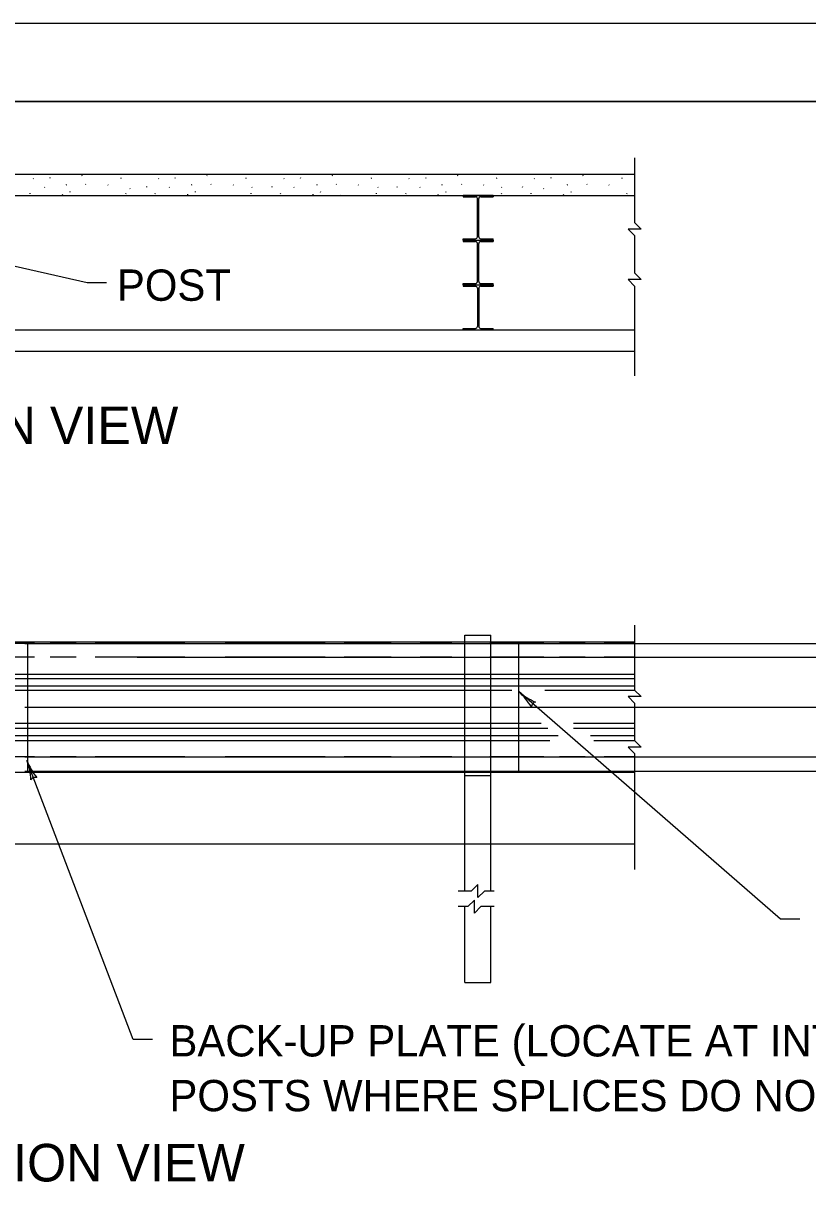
# Model space of a CAD drawing. Extents: x 997.6 to 1036.9, y 998.9 to 1022.6.
# Drawn here: x 1011.54 to 1016.55, y 1014.59 to 1022 of the extents above; entities that cross this region are included whole.
import ezdxf

# ---------------------------------------------------------------- set-up
doc = ezdxf.new("R2010")
doc.units = 0
for name, color, linetype in [('Level 1', 7, 'Continuous'), ('Level 10', 7, 'Continuous'), ('Level 11', 7, 'Continuous'), ('Level 14', 7, 'Continuous')]:
    doc.layers.add(name, color=color, linetype=linetype)

msp = doc.modelspace()

# ---------------------------------------------------------------- linework, layer by layer
at = {"layer": 'Level 1'}
for p, q in [((1008.02, 1021.035), (1015.4448, 1021.035)), ((1011.6063, 1021.0049), (1011.6042, 1021.007)), ((1011.7117, 1021.0096), (1011.7131, 1021.0138)), ((1011.9163, 1021.0275), (1011.9122, 1021.0254)), ((1012.165, 1021.0093), (1012.1608, 1021.0084)), ((1012.4063, 1021.0049), (1012.4042, 1021.007)), ((1012.5117, 1021.0096), (1012.5131, 1021.0138)), ((1012.7163, 1021.0275), (1012.7122, 1021.0254)), ((1012.965, 1021.0093), (1012.9608, 1021.0084)), ((1013.2063, 1021.0049), (1013.2042, 1021.007)), ((1013.3117, 1021.0096), (1013.3131, 1021.0138)), ((1013.5163, 1021.0275), (1013.5122, 1021.0254)), ((1013.765, 1021.0093), (1013.7608, 1021.0084)), ((1014.0063, 1021.0049), (1014.0042, 1021.007)), ((1014.1117, 1021.0096), (1014.1131, 1021.0138)), ((1014.3163, 1021.0275), (1014.3122, 1021.0254)), ((1014.565, 1021.0093), (1014.5608, 1021.0084)), ((1014.8063, 1021.0049), (1014.8042, 1021.007)), ((1014.9117, 1021.0096), (1014.9131, 1021.0138)), ((1015.1163, 1021.0275), (1015.1122, 1021.0254)), ((1015.365, 1021.0093), (1015.3608, 1021.0084)), ((1011.6783, 1020.9495), (1011.6762, 1020.9516)), ((1011.8168, 1020.9668), (1011.8125, 1020.9658)), ((1011.9413, 1020.9693), (1011.9393, 1020.9714)), ((1012.0825, 1020.9663), (1012.0804, 1020.9683)), ((1012.2233, 1020.9411), (1012.2212, 1020.9432)), ((1012.3294, 1020.9535), (1012.3308, 1020.9577)), ((1012.4748, 1020.9495), (1012.4728, 1020.9516)), ((1012.6168, 1020.9668), (1012.6125, 1020.9658)), ((1012.7413, 1020.9693), (1012.7393, 1020.9714)), ((1012.8825, 1020.9663), (1012.8804, 1020.9683)), ((1013.0031, 1020.9495), (1013.001, 1020.9516)), ((1013.1294, 1020.9535), (1013.1308, 1020.9577)), ((1013.2714, 1020.9495), (1013.2693, 1020.9516)), ((1013.4168, 1020.9668), (1013.4125, 1020.9658)), ((1013.5413, 1020.9693), (1013.5393, 1020.9714)), ((1013.6825, 1020.9663), (1013.6804, 1020.9683)), ((1013.8081, 1020.9495), (1013.806, 1020.9516)), ((1013.9294, 1020.9535), (1013.9308, 1020.9577)), ((1014.0764, 1020.9495), (1014.0743, 1020.9516)), ((1014.2168, 1020.9668), (1014.2125, 1020.9658)), ((1014.3413, 1020.9693), (1014.3393, 1020.9714)), ((1014.4825, 1020.9663), (1014.4804, 1020.9683)), ((1014.5963, 1020.9495), (1014.5943, 1020.9516)), ((1014.7294, 1020.9535), (1014.7308, 1020.9577)), ((1014.8647, 1020.9411), (1014.8626, 1020.9432)), ((1015.0168, 1020.9668), (1015.0125, 1020.9658)), ((1015.1413, 1020.9693), (1015.1393, 1020.9714)), ((1015.2825, 1020.9663), (1015.2804, 1020.9683)), ((1008.02, 1020.8996), (1015.4448, 1020.8996)), ((1011.5838, 1020.909), (1011.5851, 1020.9132)), ((1011.7912, 1020.9033), (1011.7926, 1020.9074)), ((1011.8397, 1020.9213), (1011.8411, 1020.9254)), ((1011.9657, 1020.8996), (1011.9663, 1020.9016)), ((1012.1957, 1020.909), (1012.1971, 1020.9132)), ((1012.3838, 1020.909), (1012.3851, 1020.9132)), ((1012.5912, 1020.9033), (1012.5926, 1020.9074)), ((1012.6397, 1020.9213), (1012.6411, 1020.9254)), ((1012.7657, 1020.8996), (1012.7663, 1020.9016)), ((1012.9957, 1020.909), (1012.9971, 1020.9132)), ((1013.1838, 1020.909), (1013.1851, 1020.9132)), ((1013.3912, 1020.9033), (1013.3926, 1020.9074)), ((1013.4397, 1020.9213), (1013.4411, 1020.9254)), ((1013.5657, 1020.8996), (1013.5663, 1020.9016)), ((1013.7957, 1020.909), (1013.7971, 1020.9132)), ((1013.9838, 1020.909), (1013.9851, 1020.9132)), ((1014.1912, 1020.9033), (1014.1926, 1020.9074)), ((1014.2397, 1020.9213), (1014.2411, 1020.9254)), ((1014.3501, 1020.9008), (1014.541, 1020.9008)), ((1014.3501, 1020.9008), (1014.3501, 1020.8918)), ((1014.3501, 1020.8918), (1014.4291, 1020.8918)), ((1014.3657, 1020.8996), (1014.3663, 1020.9016)), ((1014.4411, 1020.6353), (1014.4411, 1020.8799)), ((1014.45, 1020.6353), (1014.45, 1020.8799)), ((1014.462, 1020.8918), (1014.541, 1020.8918)), ((1014.541, 1020.9008), (1014.541, 1020.8918)), ((1014.5957, 1020.909), (1014.5971, 1020.9132)), ((1014.7838, 1020.909), (1014.7851, 1020.9132)), ((1014.9912, 1020.9033), (1014.9926, 1020.9074)), ((1015.0397, 1020.9213), (1015.0411, 1020.9254)), ((1015.1657, 1020.8996), (1015.1663, 1020.9016)), ((1015.3957, 1020.909), (1015.3971, 1020.9132)), ((1014.3501, 1020.6143), (1014.3501, 1020.6233)), ((1014.3501, 1020.6233), (1014.4291, 1020.6233)), ((1014.3501, 1020.6143), (1014.541, 1020.6143)), ((1014.3501, 1020.6143), (1014.3501, 1020.6054)), ((1014.3501, 1020.6054), (1014.4291, 1020.6054)), ((1014.4411, 1020.3488), (1014.4411, 1020.5935)), ((1014.45, 1020.3488), (1014.45, 1020.5935)), ((1014.462, 1020.6233), (1014.541, 1020.6233)), ((1014.462, 1020.6054), (1014.541, 1020.6054)), ((1014.541, 1020.6143), (1014.541, 1020.6233)), ((1014.541, 1020.6143), (1014.541, 1020.6054)), ((1011.9482, 1020.3403), (1011.325, 1020.4817)), ((1012.0732, 1020.3403), (1011.9482, 1020.3403)), ((1014.3501, 1020.3279), (1014.3501, 1020.3368)), ((1014.3501, 1020.3368), (1014.4291, 1020.3368)), ((1014.462, 1020.3368), (1014.541, 1020.3368)), ((1014.541, 1020.3279), (1014.541, 1020.3368)), ((1014.3501, 1020.3279), (1014.541, 1020.3279)), ((1014.3501, 1020.3279), (1014.3501, 1020.319)), ((1014.3501, 1020.319), (1014.4291, 1020.319)), ((1014.4411, 1020.3071), (1014.4411, 1020.0624)), ((1014.45, 1020.3071), (1014.45, 1020.0624)), ((1014.462, 1020.319), (1014.541, 1020.319)), ((1014.541, 1020.3279), (1014.541, 1020.319)), ((1008.02, 1020.0403), (1015.4448, 1020.0403)), ((1014.3501, 1020.0415), (1014.3501, 1020.0505)), ((1014.3501, 1020.0505), (1014.4291, 1020.0505)), ((1014.3501, 1020.0415), (1014.541, 1020.0415)), ((1014.462, 1020.0505), (1014.541, 1020.0505)), ((1014.541, 1020.0415), (1014.541, 1020.0505)), ((1008.02, 1019.9048), (1015.4448, 1019.9048)), ((1011.5694, 1017.2147), (1011.5694, 1018.048)), ((1014.3611, 1018.048), (1014.3611, 1018.0897)), ((1014.3611, 1017.2147), (1014.3611, 1018.048)), ((1014.5278, 1018.048), (1014.5278, 1018.0897)), ((1014.5278, 1017.2147), (1014.5278, 1018.048)), ((1014.7048, 1017.2147), (1014.7048, 1018.048)), ((1016.3759, 1016.2758), (1014.7048, 1017.7297)), ((1012.242, 1015.5079), (1011.5646, 1017.2897)), ((1014.3611, 1016.4554), (1014.3611, 1017.2147)), ((1014.5278, 1016.4554), (1014.5278, 1017.2147)), ((1014.3611, 1015.8721), (1014.3611, 1016.3567)), ((1014.5278, 1015.8721), (1014.5278, 1016.3567)), ((1016.5009, 1016.2758), (1016.3759, 1016.2758)), ((1014.3611, 1015.8721), (1014.5278, 1015.8721)), ((1012.367, 1015.5079), (1012.242, 1015.5079))]:
    msp.add_line(p, q, dxfattribs=at)
for points in [[(1015.4448, 1021.1408), (1015.4448, 1020.7263), (1015.4865, 1020.6846), (1015.4031, 1020.6846), (1015.4448, 1020.6429), (1015.4448, 1020.4884)], [(1015.4448, 1020.4884), (1015.4448, 1020.4042), (1015.4865, 1020.3625), (1015.4031, 1020.3625), (1015.4448, 1020.3208), (1015.4448, 1019.7463)], [(1015.4448, 1018.1538), (1015.4448, 1017.7393), (1015.4865, 1017.6976), (1015.4031, 1017.6976), (1015.4448, 1017.6559), (1015.4448, 1017.5014)], [(1015.4448, 1017.5014), (1015.4448, 1017.4172), (1015.4865, 1017.3755), (1015.4031, 1017.3755), (1015.4448, 1017.3338), (1015.4448, 1016.5943)], [(1014.5482, 1016.4554), (1014.4857, 1016.4554), (1014.444, 1016.4137), (1014.444, 1016.4971), (1014.4023, 1016.4554), (1014.3181, 1016.4554)], [(1014.5482, 1016.3567), (1014.4639, 1016.3567), (1014.4223, 1016.3149), (1014.4223, 1016.3983), (1014.3806, 1016.3567), (1014.3181, 1016.3567)]]:
    msp.add_lwpolyline(points, dxfattribs=at)
for centre, radius, start, end in [((1014.4291, 1020.8799), 0.0119, 0, 90), ((1014.4619, 1020.8799), 0.0119, 90, 180), ((1014.4291, 1020.6352), 0.0119, 270, 0), ((1014.4619, 1020.6352), 0.0119, 180, 270), ((1014.4291, 1020.5935), 0.0119, 0, 90), ((1014.4619, 1020.5935), 0.0119, 90, 180), ((1014.4291, 1020.3488), 0.0119, 270, 0), ((1014.4619, 1020.3488), 0.0119, 180, 270), ((1014.4291, 1020.3071), 0.0119, 0, 90), ((1014.4619, 1020.3071), 0.0119, 90, 180), ((1014.4291, 1020.0624), 0.0119, 270, 0), ((1014.4619, 1020.0624), 0.0119, 180, 270), ((1014.9612, 1018.0244), 0.3906, 228.97779, 247.64657), ((1014.9612, 1018.0244), 0.3906, 228.96556, 228.97779), ((1014.4484, 1017.435), 0.3906, 30.32494, 48.97168), ((1014.8169, 1017.6321), 0.0312, 97.75238, 179.86908), ((1011.9297, 1017.4285), 0.3906, 200.81667, 219.48546), ((1011.9297, 1017.4285), 0.3906, 200.80445, 200.81667), ((1011.1995, 1017.1508), 0.3906, 2.16383, 20.81056), ((1011.6173, 1017.1508), 0.0312, 69.59127, 151.70796)]:
    msp.add_arc(centre, radius, start, end, dxfattribs=at)
at = {"layer": 'Level 10'}
for p, q in [((1007, 1021.5), (1035.5, 1021.5)), ((1011.5502, 1018.0378), (1018.9448, 1018.0378)), ((1012.2679, 1017.9491), (1018.9448, 1017.9491)), ((1011.5502, 1017.6313), (1018.9448, 1017.6313)), ((1011.5502, 1017.3136), (1018.9448, 1017.3136)), ((1011.5502, 1017.2216), (1018.9448, 1017.2216))]:
    msp.add_line(p, q, dxfattribs=at)
at = {"layer": 'Level 11'}
for p, q in [((1008.0502, 1018.048), (1015.4448, 1018.048)), ((1014.3611, 1018.0897), (1014.5278, 1018.0897)), ((1008.0502, 1017.8411), (1015.4448, 1017.8411)), ((1008.0502, 1017.8137), (1015.4448, 1017.8137)), ((1008.0502, 1017.7668), (1015.4448, 1017.7668)), ((1008.0502, 1017.7393), (1014.6608, 1017.7393)), ((1014.8719, 1017.7393), (1015.4448, 1017.7393)), ((1008.0502, 1017.5276), (1014.8485, 1017.5276)), ((1015.0543, 1017.5276), (1015.4448, 1017.5276)), ((1008.0502, 1017.4958), (1014.8902, 1017.4958)), ((1008.0502, 1017.449), (1014.9579, 1017.449)), ((1015.0543, 1017.4958), (1015.4448, 1017.4958)), ((1015.1638, 1017.449), (1015.4448, 1017.449)), ((1008.0502, 1017.4172), (1014.9032, 1017.4172)), ((1015.1847, 1017.4172), (1015.4448, 1017.4172)), ((1008.0502, 1017.2147), (1015.4448, 1017.2147)), ((1014.3611, 1017.1938), (1014.5278, 1017.1938)), ((1008.0502, 1016.7563), (1015.4448, 1016.7563))]:
    msp.add_line(p, q, dxfattribs=at)
msp.add_lwpolyline([(1007, 1000.5), (1035.5, 1000.5), (1035.5, 1021.5), (1007, 1021.5)], close=True, dxfattribs=at)
for points in [[(1011.6133, 1018.0378), (1011.2695, 1018.0378)], [(1011.8783, 1018.0378), (1011.7136, 1018.0378)], [(1012.5725, 1018.0378), (1012, 1018.0378)], [(1013.4678, 1018.0378), (1012.8303, 1018.0378)], [(1013.8903, 1018.0378), (1013.5895, 1018.0378)], [(1014.2771, 1018.0378), (1014.0766, 1018.0378)], [(1014.8644, 1018.0378), (1014.5207, 1018.0378)], [(1015.1294, 1018.0378), (1014.9648, 1018.0378)], [(1015.4448, 1018.0378), (1015.2512, 1018.0378)], [(1011.6133, 1017.9491), (1011.2695, 1017.9491)], [(1011.8783, 1017.9491), (1011.7136, 1017.9491)], [(1012.5725, 1017.9491), (1012, 1017.9491)], [(1013.4678, 1017.9491), (1012.8303, 1017.9491)], [(1013.8903, 1017.9491), (1013.5895, 1017.9491)], [(1014.2771, 1017.9491), (1014.0766, 1017.9491)], [(1014.8644, 1017.9491), (1014.5207, 1017.9491)], [(1015.1294, 1017.9491), (1014.9648, 1017.9491)], [(1015.4448, 1017.9491), (1015.2512, 1017.9491)], [(1011.6167, 1017.6313), (1011.7813, 1017.6313)], [(1011.8817, 1017.6313), (1012.2254, 1017.6313)], [(1012.469, 1017.6313), (1012.6695, 1017.6313)], [(1012.8558, 1017.6313), (1013.1566, 1017.6313)], [(1013.2783, 1017.6313), (1013.9158, 1017.6313)], [(1014.1736, 1017.6313), (1014.7461, 1017.6313)], [(1014.8678, 1017.6313), (1015.0325, 1017.6313)], [(1015.1328, 1017.6313), (1015.4448, 1017.6313)], [(1011.6133, 1017.3136), (1011.2695, 1017.3136)], [(1011.8783, 1017.3136), (1011.7136, 1017.3136)], [(1012.5725, 1017.3136), (1012, 1017.3136)], [(1013.4678, 1017.3136), (1012.8303, 1017.3136)], [(1013.8903, 1017.3136), (1013.5895, 1017.3136)], [(1014.2771, 1017.3136), (1014.0766, 1017.3136)], [(1014.8644, 1017.3136), (1014.5207, 1017.3136)], [(1015.1294, 1017.3136), (1014.9648, 1017.3136)], [(1015.4448, 1017.3136), (1015.2512, 1017.3136)], [(1011.6167, 1017.2216), (1011.7813, 1017.2216)], [(1011.8817, 1017.2216), (1012.2254, 1017.2216)], [(1012.469, 1017.2216), (1012.6695, 1017.2216)], [(1012.8558, 1017.2216), (1013.1566, 1017.2216)], [(1013.2783, 1017.2216), (1013.9158, 1017.2216)], [(1014.1736, 1017.2216), (1014.7461, 1017.2216)], [(1014.8678, 1017.2216), (1015.0325, 1017.2216)], [(1015.1328, 1017.2216), (1015.2394, 1017.2216)], [(1015.3515, 1017.2216), (1015.4448, 1017.2216)]]:
    msp.add_lwpolyline(points, dxfattribs=at)
at = {"layer": 'Level 14'}
msp.add_line((1000, 1022), (1036, 1022), dxfattribs=at)

# ---------------------------------------------------------------- texts
at = {"layer": 'Level 1'}
for s, height, p in [('POST', 0.2, (1012.1388, 1020.2266)), ('PLAN VIEW', 0.24, (1010.7832, 1019.311)), ('BACK-UP PLATE (LOCATE AT INTERMEDIATE', 0.2, (1012.4745, 1015.3988)), ('POSTS WHERE SPLICES DO NOT OCCUR)', 0.2, (1012.4745, 1015.0488)), ('ELEVATION VIEW', 0.24, (1010.2452, 1014.6003))]:
    msp.add_text(s, height=height, dxfattribs=at).set_placement(p)

doc.saveas('drawing.dxf')
